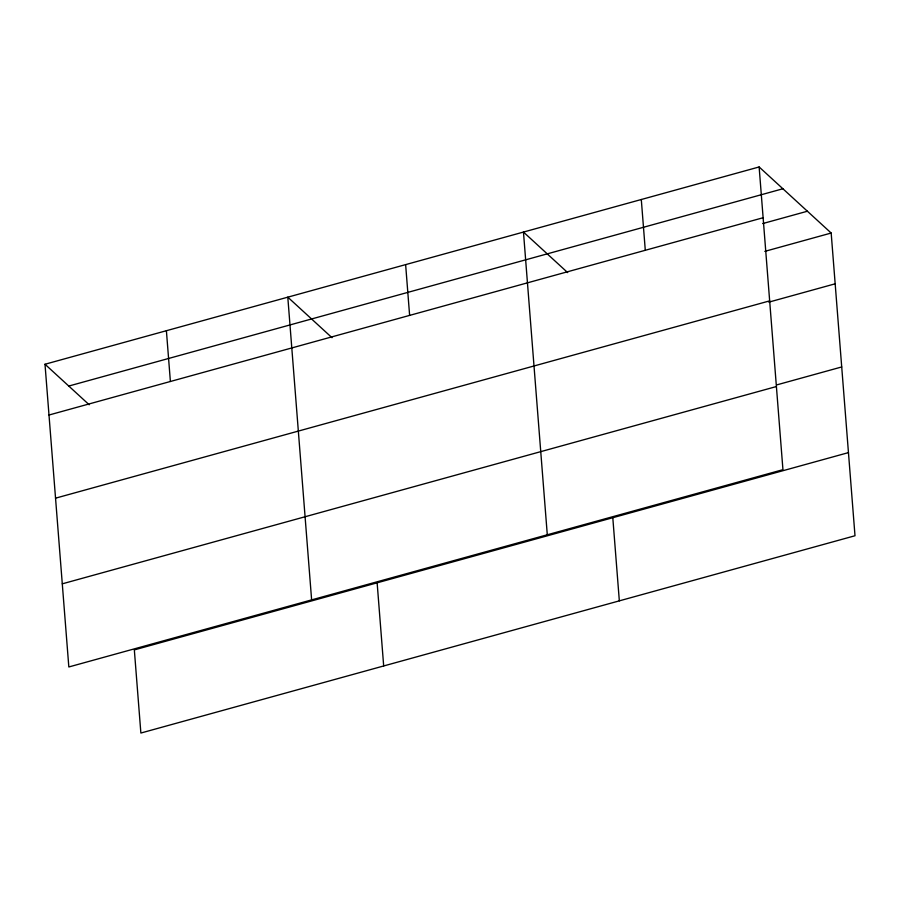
<?xml version="1.0" encoding="UTF-8"?>
<svg xmlns="http://www.w3.org/2000/svg" width="900" height="900" viewBox="0 0 900 900"><rect width="100%" height="100%" fill="white"/><g stroke="black" fill="none" stroke-linecap="round" stroke-linejoin="round"><path stroke-width="1.35" d="M759.127 166.961L782.944 469.676L68.828 666.967L45 364.252L759.127 166.961L831.173 233.032L855 535.748L140.873 733.039L134.336 649.901L848.452 452.61M68.771 386.055L782.899 188.764M48.994 415.024L763.121 217.732M762.705 223.571L807.401 211.23M764.809 251.37L831.173 233.032M55.541 498.173L769.669 300.87M768.803 302.141L835.178 283.804M776.7 384.907L841.714 366.952M62.28 583.83L776.408 386.539M567.653 272.588L523.462 232.065L547.29 534.78M331.999 337.702L287.798 297.169L311.625 599.884M45 364.252L89.19 404.775M641.295 199.507L645.289 250.29M612.799 517.714L619.335 600.851M405.63 264.623L409.624 315.394M377.134 582.817L383.681 665.966M166.399 330.716L170.393 381.488"/></g></svg>
